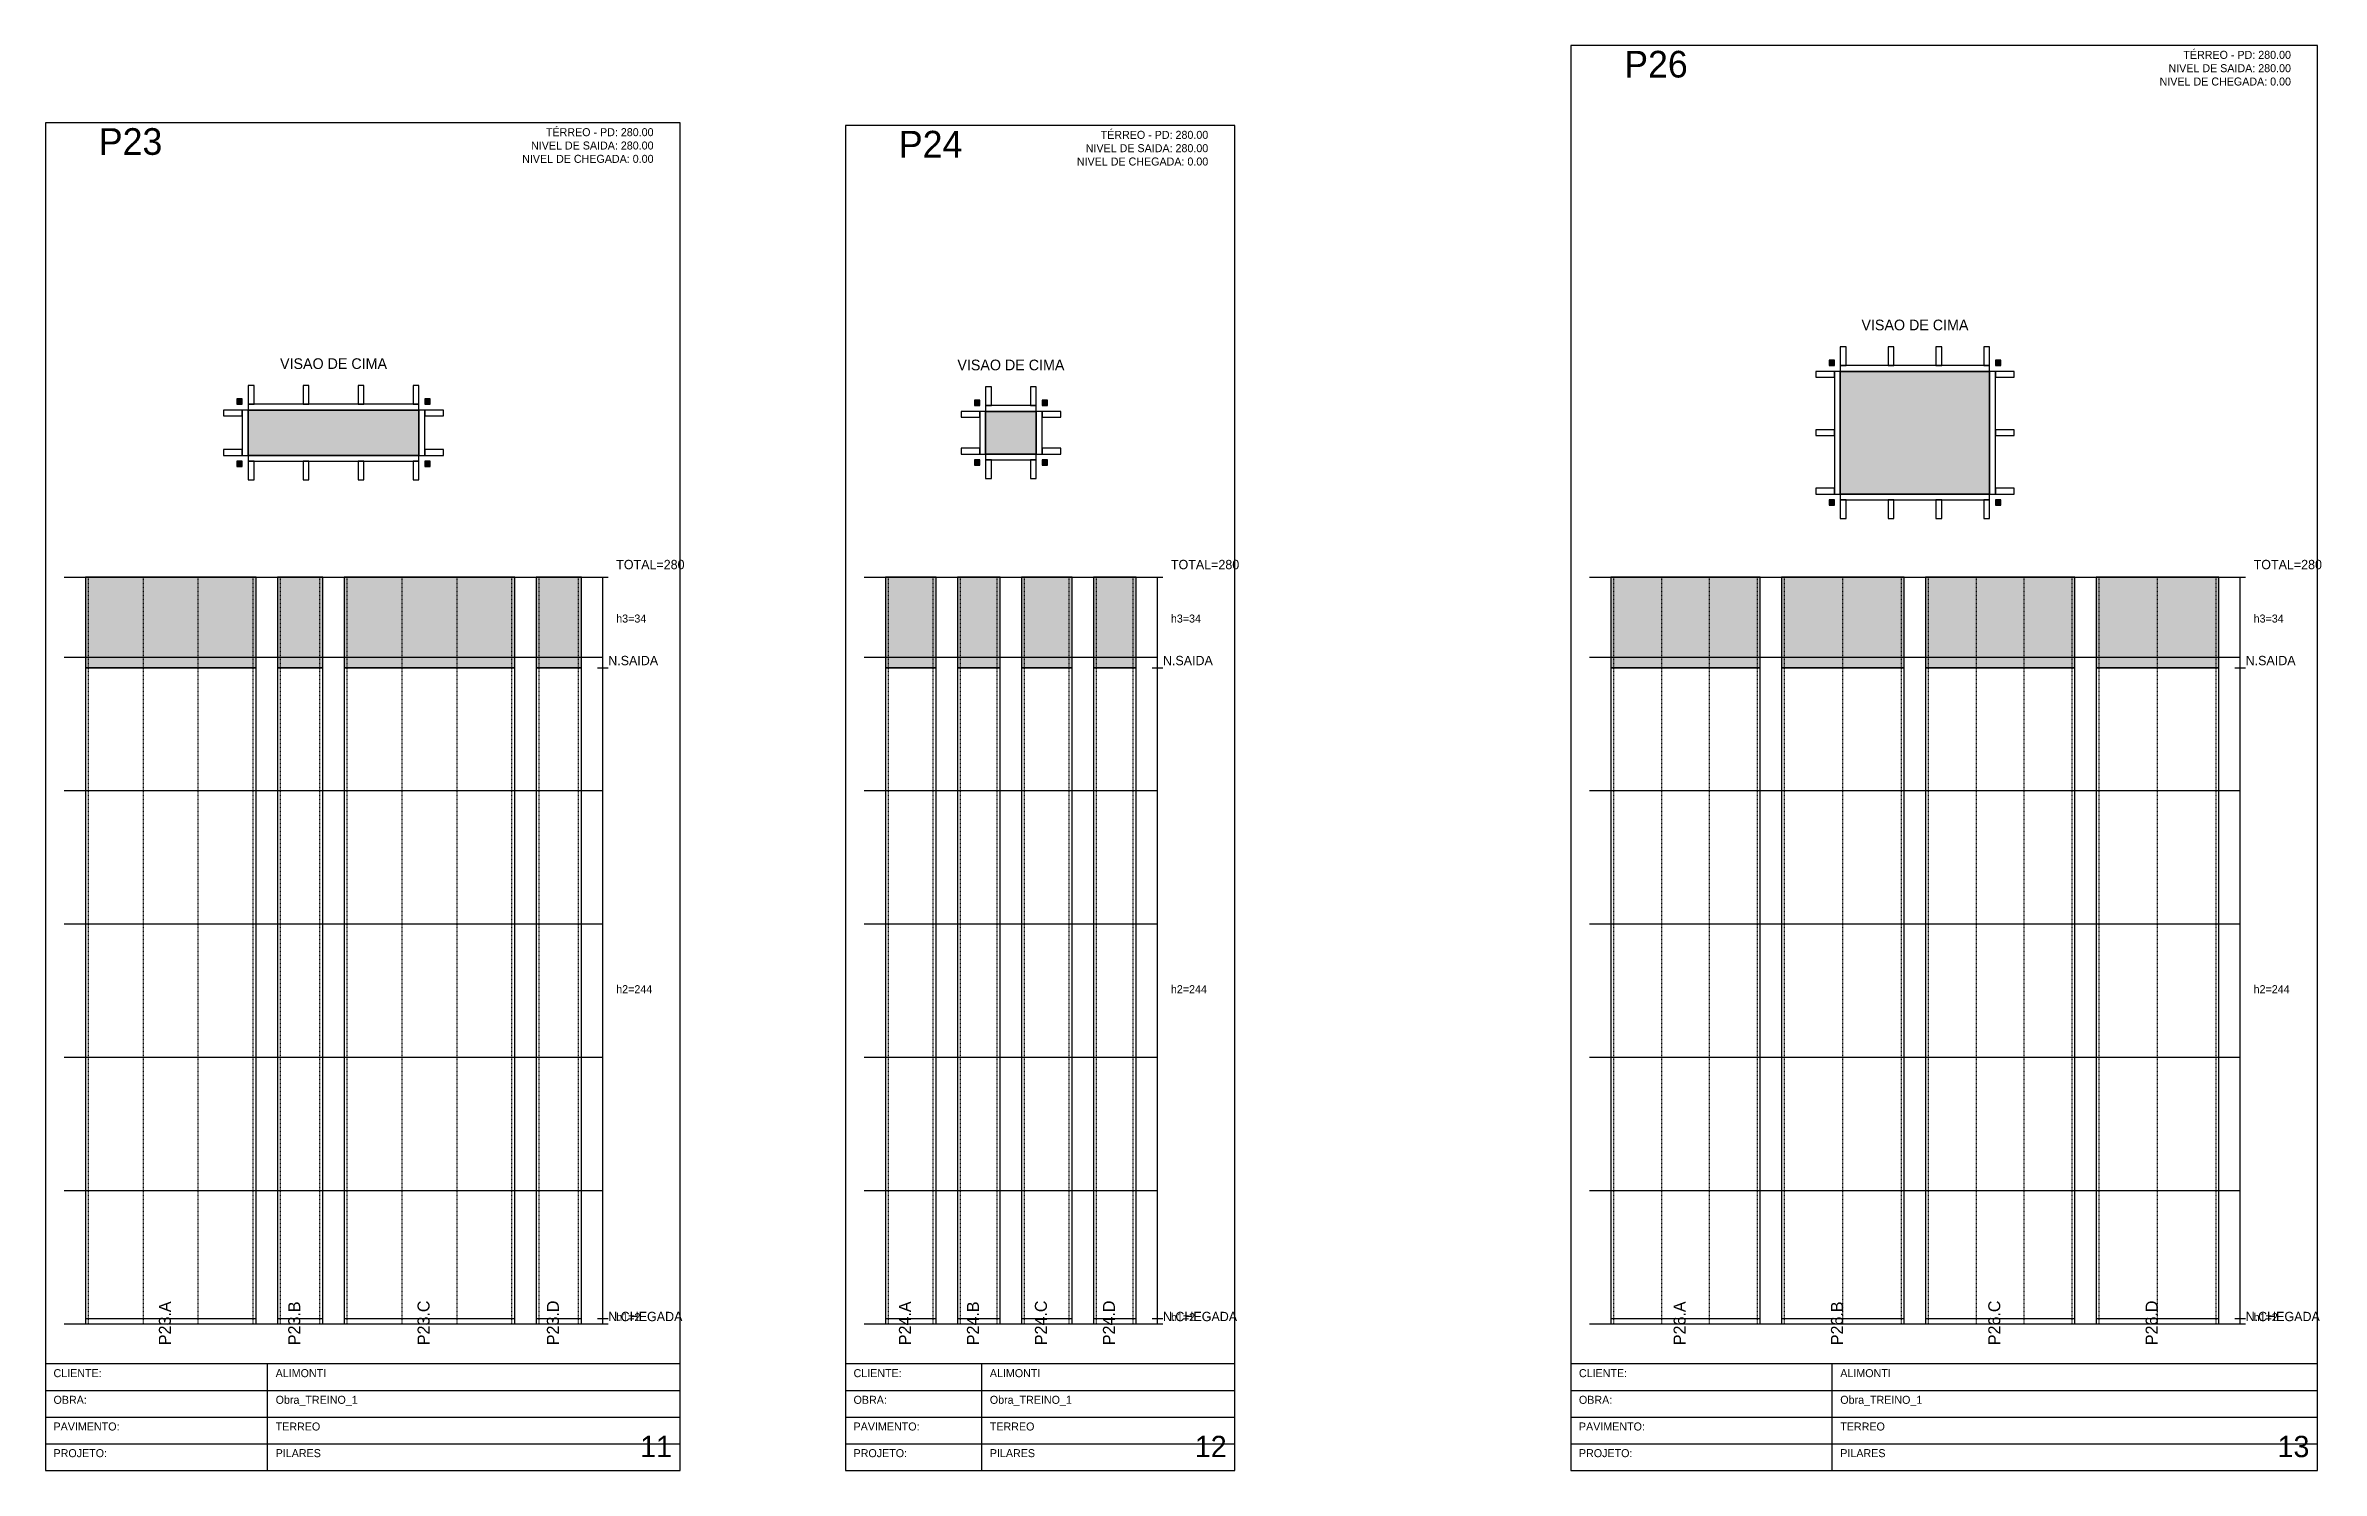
# Model space of a CAD drawing. Header units: metres. Extents: x 0 to 1466, y 0 to 2698.
# Drawn here: x 0 to 853, y 1097 to 1631 of the extents above; entities that cross this region are included whole.
import ezdxf
from ezdxf.enums import TextEntityAlignment as Align

# ---------------------------------------------------------------- set-up
doc = ezdxf.new("R2010")
doc.units = ezdxf.units.M
doc.linetypes.add('DASHED', pattern=[0.5, 0.25, -0.25])
for name, color, linetype in [('BORDA_CELULA', 9, 'Continuous'), ('CARIMBO', 9, 'Continuous'), ('CHAPA', 1, 'Continuous'), ('CONCRETO', 4, 'Continuous'), ('COTA', 8, 'Continuous'), ('Hachura', 8, 'Continuous'), ('LABEL_ID', 3, 'Continuous'), ('Nivel', 2, 'Continuous'), ('NOMENCLATURA', 1, 'Continuous'), ('Paineis', 7, 'Continuous'), ('SARR_2.2x7', 82, 'Continuous'), ('Texto Secao', 2, 'Continuous'), ('TEXTO_GERAL', 2, 'Continuous')]:
    doc.layers.add(name, color=color, linetype=linetype)

msp = doc.modelspace()

# ---------------------------------------------------------------- hatches: boundary and pattern name
at = {"layer": 'CHAPA'}
for points in [[(668.8, 1511.2), (670.8, 1511.2), (670.8, 1513.2), (668.8, 1513.2)], [(731.2, 1511.2), (733.2, 1511.2), (733.2, 1513.2), (731.2, 1513.2)], [(71.8, 1496.7), (73.8, 1496.7), (73.8, 1498.7), (71.8, 1498.7)], [(142.2, 1496.7), (144.2, 1496.7), (144.2, 1498.7), (142.2, 1498.7)], [(348.3, 1496.2), (350.3, 1496.2), (350.3, 1498.2), (348.3, 1498.2)], [(373.7, 1496.2), (375.7, 1496.2), (375.7, 1498.2), (373.7, 1498.2)], [(71.8, 1473.3), (73.8, 1473.3), (73.8, 1475.3), (71.8, 1475.3)], [(142.2, 1473.3), (144.2, 1473.3), (144.2, 1475.3), (142.2, 1475.3)], [(348.3, 1473.8), (350.3, 1473.8), (350.3, 1475.8), (348.3, 1475.8)], [(373.7, 1473.8), (375.7, 1473.8), (375.7, 1475.8), (373.7, 1475.8)], [(668.8, 1458.8), (670.8, 1458.8), (670.8, 1460.8), (668.8, 1460.8)], [(731.2, 1458.8), (733.2, 1458.8), (733.2, 1460.8), (731.2, 1460.8)]]:
    msp.add_hatch(color=1, dxfattribs=at).paths.add_polyline_path(points)
at = {"layer": 'Hachura'}
for color, points in [(253, [(673, 1463), (729, 1463), (729, 1509), (673, 1509)]), (253, [(76, 1477.5), (140, 1477.5), (140, 1494.5), (76, 1494.5)]), (253, [(352.5, 1478), (371.5, 1478), (371.5, 1494), (352.5, 1494)]), (6, [(15, 1397.8), (79, 1397.8), (79, 1431.8), (15, 1431.8)]), (6, [(87, 1397.8), (104, 1397.8), (104, 1431.8), (87, 1431.8)]), (6, [(112, 1397.8), (176, 1397.8), (176, 1431.8), (112, 1431.8)]), (6, [(184, 1397.8), (201, 1397.8), (201, 1431.8), (184, 1431.8)]), (6, [(315, 1397.8), (334, 1397.8), (334, 1431.8), (315, 1431.8)]), (6, [(342, 1397.8), (358, 1397.8), (358, 1431.8), (342, 1431.8)]), (6, [(366, 1397.8), (385, 1397.8), (385, 1431.8), (366, 1431.8)]), (6, [(393, 1397.8), (409, 1397.8), (409, 1431.8), (393, 1431.8)]), (6, [(587, 1397.8), (643, 1397.8), (643, 1431.8), (587, 1431.8)]), (6, [(651, 1397.8), (697, 1397.8), (697, 1431.8), (651, 1431.8)]), (6, [(705, 1397.8), (761, 1397.8), (761, 1431.8), (705, 1431.8)]), (6, [(769, 1397.8), (815, 1397.8), (815, 1431.8), (769, 1431.8)])]:
    msp.add_hatch(color=color, dxfattribs=at).paths.add_polyline_path(points)

# ---------------------------------------------------------------- linework, layer by layer
at = {"layer": 'BORDA_CELULA', "color": 9}
for points in [[(572, 1096.8), (852, 1096.8), (852, 1631.2), (572, 1631.2)], [(0, 1096.8), (238, 1096.8), (238, 1602.2), (0, 1602.2)], [(300, 1096.8), (446, 1096.8), (446, 1601.2), (300, 1601.2)]]:
    msp.add_lwpolyline(points, close=True, dxfattribs=at)
at = {"layer": 'CARIMBO', "color": 9}
for p, q in [((83.3, 1096.8), (83.3, 1136.8)), ((351.1, 1096.8), (351.1, 1136.8)), ((670, 1096.8), (670, 1136.8)), ((0, 1126.8), (238, 1126.8)), ((300, 1126.8), (446, 1126.8)), ((572, 1126.8), (852, 1126.8)), ((0, 1116.8), (238, 1116.8)), ((300, 1116.8), (446, 1116.8)), ((572, 1116.8), (852, 1116.8)), ((0, 1106.8), (238, 1106.8)), ((300, 1106.8), (446, 1106.8)), ((572, 1106.8), (852, 1106.8))]:
    msp.add_line(p, q, dxfattribs=at)
for points in [[(0, 1096.8), (238, 1096.8), (238, 1136.8), (0, 1136.8)], [(300, 1096.8), (446, 1096.8), (446, 1136.8), (300, 1136.8)], [(572, 1096.8), (852, 1096.8), (852, 1136.8), (572, 1136.8)]]:
    msp.add_lwpolyline(points, close=True, dxfattribs=at)
at = {"layer": 'CHAPA', "color": 1}
for points in [[(668.8, 1511.2), (670.8, 1511.2), (670.8, 1513.2), (668.8, 1513.2)], [(731.2, 1511.2), (733.2, 1511.2), (733.2, 1513.2), (731.2, 1513.2)], [(71.8, 1496.7), (73.8, 1496.7), (73.8, 1498.7), (71.8, 1498.7)], [(142.2, 1496.7), (144.2, 1496.7), (144.2, 1498.7), (142.2, 1498.7)], [(348.3, 1496.2), (350.3, 1496.2), (350.3, 1498.2), (348.3, 1498.2)], [(373.7, 1496.2), (375.7, 1496.2), (375.7, 1498.2), (373.7, 1498.2)], [(71.8, 1473.3), (73.8, 1473.3), (73.8, 1475.3), (71.8, 1475.3)], [(142.2, 1473.3), (144.2, 1473.3), (144.2, 1475.3), (142.2, 1475.3)], [(348.3, 1473.8), (350.3, 1473.8), (350.3, 1475.8), (348.3, 1475.8)], [(373.7, 1473.8), (375.7, 1473.8), (375.7, 1475.8), (373.7, 1475.8)], [(668.8, 1458.8), (670.8, 1458.8), (670.8, 1460.8), (668.8, 1460.8)], [(731.2, 1458.8), (733.2, 1458.8), (733.2, 1460.8), (731.2, 1460.8)]]:
    msp.add_lwpolyline(points, close=True, dxfattribs=at)
at = {"layer": 'CONCRETO', "color": 4}
for points in [[(673, 1463), (729, 1463), (729, 1509), (673, 1509)], [(76, 1477.5), (140, 1477.5), (140, 1494.5), (76, 1494.5)], [(352.5, 1478), (371.5, 1478), (371.5, 1494), (352.5, 1494)]]:
    msp.add_lwpolyline(points, close=True, dxfattribs=at)
at = {"layer": 'COTA', "color": 8}
for p, q in [((207, 1431.8), (211, 1431.8)), ((209, 1151.8), (209, 1431.8)), ((415, 1431.8), (419, 1431.8)), ((417, 1151.8), (417, 1431.8)), ((821, 1431.8), (825, 1431.8)), ((823, 1151.8), (823, 1431.8)), ((207, 1397.8), (211, 1397.8)), ((207, 1397.8), (211, 1397.8)), ((415, 1397.8), (419, 1397.8)), ((415, 1397.8), (419, 1397.8)), ((821, 1397.8), (825, 1397.8)), ((821, 1397.8), (825, 1397.8)), ((207, 1153.8), (211, 1153.8)), ((207, 1153.8), (211, 1153.8)), ((415, 1153.8), (419, 1153.8)), ((415, 1153.8), (419, 1153.8)), ((821, 1153.8), (825, 1153.8)), ((821, 1153.8), (825, 1153.8)), ((207, 1151.8), (211, 1151.8)), ((415, 1151.8), (419, 1151.8)), ((821, 1151.8), (825, 1151.8))]:
    msp.add_line(p, q, dxfattribs=at)
at = {"layer": 'Nivel', "color": 2}
for p, q in [((7, 1431.8), (209, 1431.8)), ((307, 1431.8), (417, 1431.8)), ((579, 1431.8), (823, 1431.8)), ((7, 1401.8), (209, 1401.8)), ((307, 1401.8), (417, 1401.8)), ((579, 1401.8), (823, 1401.8)), ((7, 1351.8), (209, 1351.8)), ((307, 1351.8), (417, 1351.8)), ((579, 1351.8), (823, 1351.8)), ((7, 1301.8), (209, 1301.8)), ((307, 1301.8), (417, 1301.8)), ((579, 1301.8), (823, 1301.8)), ((7, 1251.8), (209, 1251.8)), ((307, 1251.8), (417, 1251.8)), ((579, 1251.8), (823, 1251.8)), ((7, 1201.8), (209, 1201.8)), ((307, 1201.8), (417, 1201.8)), ((579, 1201.8), (823, 1201.8)), ((7, 1151.8), (209, 1151.8)), ((307, 1151.8), (417, 1151.8)), ((579, 1151.8), (823, 1151.8))]:
    msp.add_line(p, q, dxfattribs=at)
at = {"layer": 'Paineis', "color": 7}
for p, q in [((15, 1153.8), (79, 1153.8)), ((87, 1153.8), (104, 1153.8)), ((112, 1153.8), (176, 1153.8)), ((184, 1153.8), (201, 1153.8)), ((315, 1153.8), (334, 1153.8)), ((342, 1153.8), (358, 1153.8)), ((366, 1153.8), (385, 1153.8)), ((393, 1153.8), (409, 1153.8)), ((587, 1153.8), (643, 1153.8)), ((651, 1153.8), (697, 1153.8)), ((705, 1153.8), (761, 1153.8)), ((769, 1153.8), (815, 1153.8))]:
    msp.add_line(p, q, dxfattribs=at)
for points in [[(673, 1509), (729, 1509), (729, 1511.2), (673, 1511.2)], [(670.8, 1463), (673, 1463), (673, 1509), (670.8, 1509)], [(729, 1463), (731.2, 1463), (731.2, 1509), (729, 1509)], [(73.8, 1477.5), (76, 1477.5), (76, 1494.5), (73.8, 1494.5)], [(76, 1494.5), (140, 1494.5), (140, 1496.7), (76, 1496.7)], [(140, 1477.5), (142.2, 1477.5), (142.2, 1494.5), (140, 1494.5)], [(350.3, 1478), (352.5, 1478), (352.5, 1494), (350.3, 1494)], [(352.5, 1494), (371.5, 1494), (371.5, 1496.2), (352.5, 1496.2)], [(371.5, 1478), (373.7, 1478), (373.7, 1494), (371.5, 1494)], [(76, 1475.3), (140, 1475.3), (140, 1477.5), (76, 1477.5)], [(352.5, 1475.8), (371.5, 1475.8), (371.5, 1478), (352.5, 1478)], [(673, 1460.8), (729, 1460.8), (729, 1463), (673, 1463)], [(15, 1151.8), (79, 1151.8), (79, 1397.8), (15, 1397.8)], [(87, 1151.8), (104, 1151.8), (104, 1397.8), (87, 1397.8)], [(112, 1151.8), (176, 1151.8), (176, 1397.8), (112, 1397.8)], [(184, 1151.8), (201, 1151.8), (201, 1397.8), (184, 1397.8)], [(315, 1151.8), (334, 1151.8), (334, 1397.8), (315, 1397.8)], [(342, 1151.8), (358, 1151.8), (358, 1397.8), (342, 1397.8)], [(366, 1151.8), (385, 1151.8), (385, 1397.8), (366, 1397.8)], [(393, 1151.8), (409, 1151.8), (409, 1397.8), (393, 1397.8)], [(587, 1151.8), (643, 1151.8), (643, 1397.8), (587, 1397.8)], [(651, 1151.8), (697, 1151.8), (697, 1397.8), (651, 1397.8)], [(705, 1151.8), (761, 1151.8), (761, 1397.8), (705, 1397.8)], [(769, 1151.8), (815, 1151.8), (815, 1397.8), (769, 1397.8)]]:
    msp.add_lwpolyline(points, close=True, dxfattribs=at)
at = {"layer": 'Paineis', "color": 6}
for points in [[(15, 1397.8), (79, 1397.8), (79, 1431.8), (15, 1431.8)], [(87, 1397.8), (104, 1397.8), (104, 1431.8), (87, 1431.8)], [(112, 1397.8), (176, 1397.8), (176, 1431.8), (112, 1431.8)], [(184, 1397.8), (201, 1397.8), (201, 1431.8), (184, 1431.8)], [(315, 1397.8), (334, 1397.8), (334, 1431.8), (315, 1431.8)], [(342, 1397.8), (358, 1397.8), (358, 1431.8), (342, 1431.8)], [(366, 1397.8), (385, 1397.8), (385, 1431.8), (366, 1431.8)], [(393, 1397.8), (409, 1397.8), (409, 1431.8), (393, 1431.8)], [(587, 1397.8), (643, 1397.8), (643, 1431.8), (587, 1431.8)], [(651, 1397.8), (697, 1397.8), (697, 1431.8), (651, 1431.8)], [(705, 1397.8), (761, 1397.8), (761, 1431.8), (705, 1431.8)], [(769, 1397.8), (815, 1397.8), (815, 1431.8), (769, 1431.8)]]:
    msp.add_lwpolyline(points, close=True, dxfattribs=at)
at = {"layer": 'SARR_2.2x7', "color": 82, "linetype": 'DASHED'}
for p, q in [((16.1, 1151.8), (16.1, 1431.8)), ((36.7, 1151.8), (36.7, 1431.8)), ((57.3, 1151.8), (57.3, 1431.8)), ((77.9, 1151.8), (77.9, 1431.8)), ((88.1, 1151.8), (88.1, 1431.8)), ((102.9, 1151.8), (102.9, 1431.8)), ((113.1, 1151.8), (113.1, 1431.8)), ((133.7, 1151.8), (133.7, 1431.8)), ((154.3, 1151.8), (154.3, 1431.8)), ((174.9, 1151.8), (174.9, 1431.8)), ((185.1, 1151.8), (185.1, 1431.8)), ((199.9, 1151.8), (199.9, 1431.8)), ((316.1, 1151.8), (316.1, 1431.8)), ((332.9, 1151.8), (332.9, 1431.8)), ((343.1, 1151.8), (343.1, 1431.8)), ((356.9, 1151.8), (356.9, 1431.8)), ((367.1, 1151.8), (367.1, 1431.8)), ((383.9, 1151.8), (383.9, 1431.8)), ((394.1, 1151.8), (394.1, 1431.8)), ((407.9, 1151.8), (407.9, 1431.8)), ((588.1, 1151.8), (588.1, 1431.8)), ((606.03, 1151.8), (606.03, 1431.8)), ((623.97, 1151.8), (623.97, 1431.8)), ((641.9, 1151.8), (641.9, 1431.8)), ((652.1, 1151.8), (652.1, 1431.8)), ((674, 1151.8), (674, 1431.8)), ((695.9, 1151.8), (695.9, 1431.8)), ((706.1, 1151.8), (706.1, 1431.8)), ((724.03, 1151.8), (724.03, 1431.8)), ((741.97, 1151.8), (741.97, 1431.8)), ((759.9, 1151.8), (759.9, 1431.8)), ((770.1, 1151.8), (770.1, 1431.8)), ((792, 1151.8), (792, 1431.8)), ((813.9, 1151.8), (813.9, 1431.8))]:
    msp.add_line(p, q, dxfattribs=at)
at = {"layer": 'SARR_2.2x7', "color": 82}
for points in [[(673, 1511.2), (675.2, 1511.2), (675.2, 1518.2), (673, 1518.2)], [(690.93, 1511.2), (693.13, 1511.2), (693.13, 1518.2), (690.93, 1518.2)], [(708.87, 1511.2), (711.07, 1511.2), (711.07, 1518.2), (708.87, 1518.2)], [(726.8, 1511.2), (729, 1511.2), (729, 1518.2), (726.8, 1518.2)], [(76, 1496.7), (78.2, 1496.7), (78.2, 1503.7), (76, 1503.7)], [(96.6, 1496.7), (98.8, 1496.7), (98.8, 1503.7), (96.6, 1503.7)], [(117.2, 1496.7), (119.4, 1496.7), (119.4, 1503.7), (117.2, 1503.7)], [(137.8, 1496.7), (140, 1496.7), (140, 1503.7), (137.8, 1503.7)], [(352.5, 1496.2), (354.7, 1496.2), (354.7, 1503.2), (352.5, 1503.2)], [(369.3, 1496.2), (371.5, 1496.2), (371.5, 1503.2), (369.3, 1503.2)], [(663.8, 1506.8), (670.8, 1506.8), (670.8, 1509), (663.8, 1509)], [(731.2, 1506.8), (738.2, 1506.8), (738.2, 1509), (731.2, 1509)], [(66.8, 1492.3), (73.8, 1492.3), (73.8, 1494.5), (66.8, 1494.5)], [(142.2, 1492.3), (149.2, 1492.3), (149.2, 1494.5), (142.2, 1494.5)], [(343.3, 1491.8), (350.3, 1491.8), (350.3, 1494), (343.3, 1494)], [(373.7, 1491.8), (380.7, 1491.8), (380.7, 1494), (373.7, 1494)], [(663.8, 1484.9), (670.8, 1484.9), (670.8, 1487.1), (663.8, 1487.1)], [(731.2, 1484.9), (738.2, 1484.9), (738.2, 1487.1), (731.2, 1487.1)], [(66.8, 1477.5), (73.8, 1477.5), (73.8, 1479.7), (66.8, 1479.7)], [(142.2, 1477.5), (149.2, 1477.5), (149.2, 1479.7), (142.2, 1479.7)], [(343.3, 1478), (350.3, 1478), (350.3, 1480.2), (343.3, 1480.2)], [(373.7, 1478), (380.7, 1478), (380.7, 1480.2), (373.7, 1480.2)], [(76, 1468.3), (78.2, 1468.3), (78.2, 1475.3), (76, 1475.3)], [(96.6, 1468.3), (98.8, 1468.3), (98.8, 1475.3), (96.6, 1475.3)], [(117.2, 1468.3), (119.4, 1468.3), (119.4, 1475.3), (117.2, 1475.3)], [(137.8, 1468.3), (140, 1468.3), (140, 1475.3), (137.8, 1475.3)], [(352.5, 1468.8), (354.7, 1468.8), (354.7, 1475.8), (352.5, 1475.8)], [(369.3, 1468.8), (371.5, 1468.8), (371.5, 1475.8), (369.3, 1475.8)], [(663.8, 1463), (670.8, 1463), (670.8, 1465.2), (663.8, 1465.2)], [(673, 1453.8), (675.2, 1453.8), (675.2, 1460.8), (673, 1460.8)], [(690.93, 1453.8), (693.13, 1453.8), (693.13, 1460.8), (690.93, 1460.8)], [(708.87, 1453.8), (711.07, 1453.8), (711.07, 1460.8), (708.87, 1460.8)], [(726.8, 1453.8), (729, 1453.8), (729, 1460.8), (726.8, 1460.8)], [(731.2, 1463), (738.2, 1463), (738.2, 1465.2), (731.2, 1465.2)]]:
    msp.add_lwpolyline(points, close=True, dxfattribs=at)

# ---------------------------------------------------------------- texts
at = {"layer": 'CARIMBO', "color": 9}
for s, p in [('CLIENTE:', (3, 1131.8)), ('CLIENTE:', (303, 1131.8)), ('CLIENTE:', (575, 1131.8)), ('OBRA:', (3, 1121.8)), ('OBRA:', (303, 1121.8)), ('OBRA:', (575, 1121.8)), ('PAVIMENTO:', (3, 1111.8)), ('PAVIMENTO:', (303, 1111.8)), ('PAVIMENTO:', (575, 1111.8)), ('PROJETO:', (3, 1101.8)), ('PROJETO:', (303, 1101.8)), ('PROJETO:', (575, 1101.8))]:
    msp.add_text(s, height=3, dxfattribs=at).set_placement(p)
at = {"layer": 'COTA', "color": 8}
for s, height, p in [('TOTAL=280', 3.5, (214, 1434.8)), ('TOTAL=280', 3.5, (422, 1434.8)), ('TOTAL=280', 3.5, (828, 1434.8)), ('h3=34', 3, (214, 1414.8)), ('h3=34', 3, (422, 1414.8)), ('h3=34', 3, (828, 1414.8)), ('h2=244', 3, (214, 1275.8)), ('h2=244', 3, (422, 1275.8)), ('h2=244', 3, (828, 1275.8)), ('h1=2', 3, (214, 1152.8)), ('h1=2', 3, (422, 1152.8)), ('h1=2', 3, (828, 1152.8))]:
    msp.add_text(s, height=height, dxfattribs=at).set_placement(p)
at = {"layer": 'LABEL_ID', "color": 3}
for s, p in [('11', (223, 1101.8)), ('12', (431, 1101.8)), ('13', (837, 1101.8))]:
    msp.add_text(s, height=8, dxfattribs=at).set_placement(p)
at = {"layer": 'Nivel', "color": 2}
for s, p in [('N.SAIDA', (211, 1398.8)), ('N.SAIDA', (419, 1398.8)), ('N.SAIDA', (825, 1398.8)), ('N.CHEGADA', (211, 1152.8)), ('N.CHEGADA', (419, 1152.8)), ('N.CHEGADA', (825, 1152.8))]:
    msp.add_text(s, height=3.5, dxfattribs=at).set_placement(p)
at = {"layer": 'NOMENCLATURA', "color": 1}
for s, p in [('P26', (592, 1619.2)), ('P23', (20, 1590.2)), ('P24', (320, 1589.2))]:
    msp.add_text(s, height=10, dxfattribs=at).set_placement(p)
at = {"layer": 'Texto Secao', "color": 2}
for p in [(701, 1523.2), (108, 1508.7), (362, 1508.2)]:
    msp.add_text('VISAO DE CIMA', height=4, dxfattribs=at).set_placement(p, align=Align.BOTTOM_CENTER)
for s, p in [('P23.A', (47, 1143.8)), ('P23.B', (95.5, 1143.8)), ('P23.C', (144, 1143.8)), ('P23.D', (192.5, 1143.8)), ('P24.A', (324.5, 1143.8)), ('P24.B', (350, 1143.8)), ('P24.C', (375.5, 1143.8)), ('P24.D', (401, 1143.8)), ('P26.A', (615, 1143.8)), ('P26.B', (674, 1143.8)), ('P26.C', (733, 1143.8)), ('P26.D', (792, 1143.8))]:
    msp.add_text(s, height=4.5, rotation=90, dxfattribs=at).set_placement(p)
at = {"layer": 'TEXTO_GERAL', "color": 2}
for s, p in [('NIVEL DE SAIDA: 280.00', (842, 1621.2)), ('TÉRREO - PD: 280.00', (842, 1626.2)), ('NIVEL DE CHEGADA: 0.00', (842, 1616.2)), ('TÉRREO - PD: 280.00', (228, 1597.2)), ('TÉRREO - PD: 280.00', (436, 1596.2)), ('NIVEL DE CHEGADA: 0.00', (228, 1587.2)), ('NIVEL DE SAIDA: 280.00', (228, 1592.2)), ('NIVEL DE CHEGADA: 0.00', (436, 1586.2)), ('NIVEL DE SAIDA: 280.00', (436, 1591.2))]:
    msp.add_text(s, height=3, dxfattribs=at).set_placement(p, align=Align.RIGHT)
for s, p in [('ALIMONTI', (86.3, 1131.8)), ('ALIMONTI', (354.1, 1131.8)), ('ALIMONTI', (673, 1131.8)), ('Obra_TREINO_1', (86.3, 1121.8)), ('Obra_TREINO_1', (354.1, 1121.8)), ('Obra_TREINO_1', (673, 1121.8)), ('TERREO', (86.3, 1111.8)), ('TERREO', (354.1, 1111.8)), ('TERREO', (673, 1111.8)), ('PILARES', (86.3, 1101.8)), ('PILARES', (354.1, 1101.8)), ('PILARES', (673, 1101.8))]:
    msp.add_text(s, height=3, dxfattribs=at).set_placement(p)

doc.saveas('drawing.dxf')
